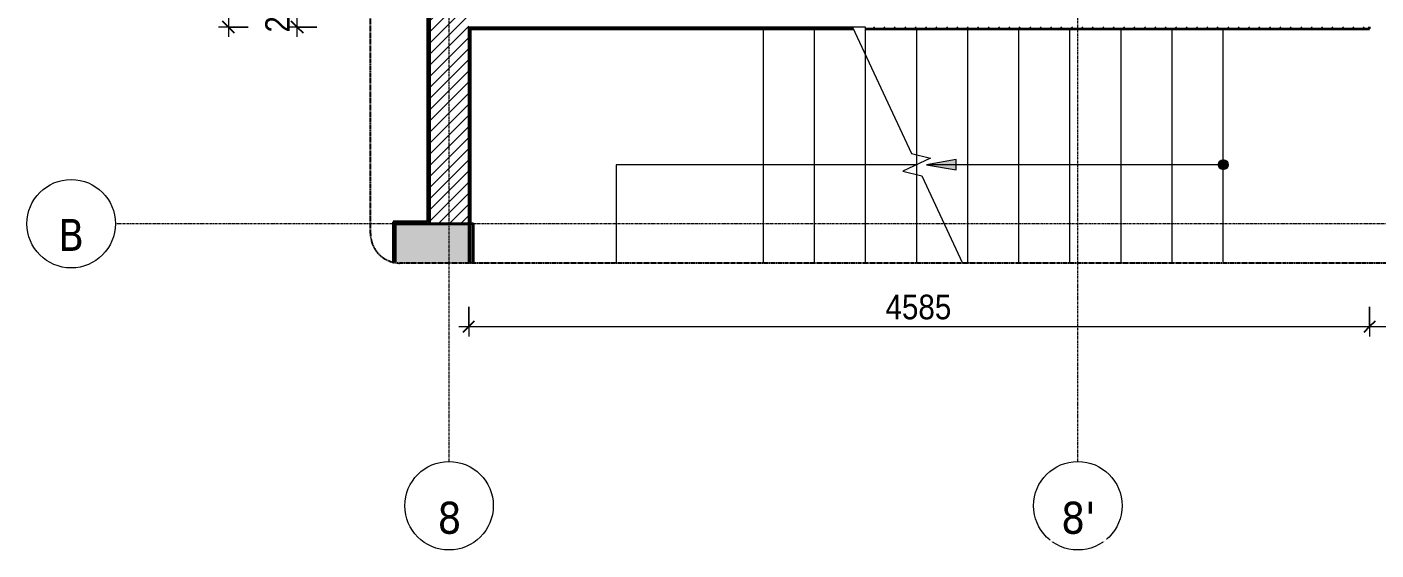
# Model space of a CAD drawing. Header units: millimetres. Extents: x 75804 to 125408, y 2002 to 35126.
# Drawn here: x 86497 to 93362, y 23878 to 26537 of the extents above; entities that cross this region are included whole.
import ezdxf

# ---------------------------------------------------------------- set-up
doc = ezdxf.new("R2010")
doc.units = ezdxf.units.MM
for name, pattern in [('Dash - Tight', [4.5, 3, -1.5]), ('Grid Line', [22.225, 12.7, -3.175, 3.175, -3.175]), ('Hidden', [7.14375, 4.7625, -2.38125]), ('Overhead', [3.96875, 2.38125, -1.5875])]:
    doc.linetypes.add(name, pattern=pattern)
for name, color, linetype, lineweight in [('0-2', 10, 'Continuous', 5), ('A-ANNO-DIMS', 211, 'Continuous', 9), ('A-ANNO-DIMS-50', 211, 'Continuous', 9), ('A-DETL-GENF-1', 92, 'Dash - Tight', 18), ('A-DETL-GENF-2', 92, 'Hidden', 25), ('A-WALL-1', 113, 'Continuous', 35), ('A-WALL-PATT-1', 111, 'Continuous', 18), ('A-WALL-PATT-3', 250, 'Continuous', 18), ('I-WALL-1', 7, 'Continuous', 35), ('I-WALL-2', 2, 'Continuous', 35), ('S-COLS-1', 9, 'Continuous', 5), ('S-COLS-2', 7, 'Continuous', 35), ('S-GRID-1', 1, 'Grid Line', 9), ('S-GRID-IDEN', 1, 'Continuous', 9), ('S-STRS', 31, 'Continuous', 18), ('S-STRS-ANNO', 31, 'Continuous', 18), ('S-STRS-MBND', 31, 'Overhead', 18), ('S-STRS-MBND-1', 31, 'Continuous', 18)]:
    doc.layers.add(name, color=color, linetype=linetype, lineweight=lineweight)
doc.styles.add('Tahoma_B', font='tahomabd.ttf', dxfattribs={"height": 162.5})
doc.styles.add('UTM Avo', font='', dxfattribs={"width": 0.9, "height": 125})
doc.styles.get('UTM Avo').set_extended_font_data('UTM Avo')
doc.dimstyles.new('1_Dim_chi_tiet_2_5', dxfattribs={"dimscale": 304.8, "dimtxt": 124.912619, "dimasz": 0.19685, "dimexe": 0.164042, "dimexo": 0.0625, "dimgap": 0.016404, "dimtad": 1, "dimdec": 0, "dimrnd": 5, "dimzin": 0, "dimdsep": 46, "dimtxsty": 'UTM Avo', "dimblk1": 'OBLIQUE', "dimblk2": 'OBLIQUE', "dimsah": 1, "dimcen": 0.09, "dimdle": 0.164042, "dimazin": 0, "dimtfac": 1, "dimtdec": 4, "dimtix": 1, "dimtmove": 0, "dimatfit": 3, "dimfxl": 0.328084, "dimfxlon": 1, "dimtvp": 1, "dimtolj": 1, "dimtzin": 0, "dimarcsym": 2})
pattern_1 = [(45, (0, 0), (-26.516504, 26.516504), [])]
pattern_2 = [(45, (11291.85, 0), (-26.516504, 26.516504), [])]

# ---------------------------------------------------------------- blocks, each defined once
blk = doc.blocks.new('NCV_TKTC_KET CAU_rvt-2-TKCS_THANG MÁY TM2 - MẶT BẰNG TẦNG 1')
at = {"layer": 'S-COLS-1'}
blk.add_hatch(color=256, dxfattribs=at).paths.add_polyline_path([(77102.6, 25336.9), (77477.6, 25336.9), (77477.6, 25536.9), (77077.6, 25536.9), (77077.6, 25340.2)])
at = {"layer": 'S-COLS-2'}
for p, q in [((77477.6, 25536.9), (77077.6, 25536.9)), ((77077.6, 25536.9), (77077.6, 25340.2)), ((77477.6, 25336.9), (77477.6, 25536.9))]:
    blk.add_line(p, q, dxfattribs=at)
blk = doc.blocks.new('NCV_TKTC_TANG 1_rvt-2-TKCS_THANG MÁY TM2 - MẶT BẰNG TẦNG 1')
at = {"layer": 'A-WALL-PATT-3'}
h = blk.add_hatch(dxfattribs=at)
h.set_pattern_fill('FP_3', color=256, style=0, pattern_type=2)
h.set_pattern_definition(pattern_1)
h.paths.add_polyline_path([(77252.6, 25536.9), (77252.6, 31136.9), (77242.6, 31136.9), (77242.6, 25536.9)])
h = blk.add_hatch(dxfattribs=at)
h.set_pattern_fill('FP_3', color=256, style=0, pattern_type=2)
h.set_pattern_definition(pattern_1)
h.paths.add_polyline_path([(77077.6, 25536.9), (77242.6, 25536.9), (77242.6, 25546.9), (77067.6, 25546.9), (77067.6, 25536.9)])
h = blk.add_hatch(dxfattribs=at)
h.set_pattern_fill('FP_3', color=256, style=0, pattern_type=2)
h.set_pattern_definition(pattern_1)
h.paths.add_polyline_path([(77077.6, 25340.2), (77077.6, 25536.9), (77067.6, 25536.9), (77067.6, 25341.5)])
at = {"layer": 'I-WALL-1'}
for p, q in [((77242.6, 31126.9), (77242.6, 25546.9)), ((77252.6, 25536.9), (77252.6, 31136.9)), ((77242.6, 25546.9), (77067.6, 25546.9)), ((77067.6, 25546.9), (77067.6, 25536.9)), ((77067.6, 25536.9), (77067.6, 25341.5)), ((77077.6, 25536.9), (77242.6, 25536.9)), ((77077.6, 25340.2), (77077.6, 25536.9)), ((77242.6, 25536.9), (77252.6, 25536.9))]:
    blk.add_line(p, q, dxfattribs=at)
blk = doc.blocks.new('BORDER VIEW - BORDER VIEW-1938873-TKCS_THANG MÁY TM2 - MẶT BẰNG TẦNG 1')
at = {"layer": 'A-DETL-GENF-2'}
for p, q in [((0, 150), (0, 8350)), ((6798.1, 0), (150, 0))]:
    blk.add_line(p, q, dxfattribs=at)
blk.add_arc((150, 150), 150, 180, 270, dxfattribs=at)
blk = doc.blocks.new('Grid - M_Grid Head - Circle-353313-TKCS_THANG MÁY TM2 - MẶT BẰNG TẦNG 1')
at = {"layer": 'S-GRID-IDEN'}
blk.add_circle((0, 0), 4.5, dxfattribs=at)
blk = doc.blocks.new('DIMBLOCK40-TKCS_THANG MÁY TM2 - MẶT BẰNG TẦNG 1')
at = {"layer": 'A-ANNO-DIMS-50'}
for p, q in [((87971.6, 26737.4), (87821.6, 26737.4)), ((87871.6, 26486.9), (87871.6, 26737.4)), ((87871.6, 26737.4), (87971.6, 26737.4)), ((87971.6, 26536.9), (87821.6, 26536.9)), ((87871.6, 26536.9), (87971.6, 26536.9))]:
    blk.add_line(p, q, dxfattribs=at)
at = {"layer": 'A-ANNO-DIMS-50', "lineweight": 25}
for p, q in [((87871.6, 26737.4), (87841.6, 26767.4)), ((87871.6, 26737.4), (87901.6, 26707.4)), ((87871.6, 26536.9), (87841.6, 26566.9)), ((87871.6, 26536.9), (87901.6, 26506.9))]:
    blk.add_line(p, q, dxfattribs=at)
at = {"layer": 'A-ANNO-DIMS-50', "color": 0, "insert": (87709.2, 26508.8), "char_height": 125, "width": 308.118, "attachment_point": 1, "rotation": 90, "line_spacing_factor": 1.110334, "style": 'UTM Avo'}
blk.add_mtext('200', dxfattribs=at)
blk = doc.blocks.new('_Oblique')
at = {"color": 0, "linetype": 'ByBlock', "lineweight": -2}
blk.add_line((-0.5, -0.5), (0.5, 0.5), dxfattribs=at)
blk = doc.blocks.new('DIMBLOCK49-TKCS_THANG MÁY TM2 - MẶT BẰNG TẦNG 1')
at = {"layer": 'A-ANNO-DIMS-50'}
for p, q in [((87521.6, 33586.9), (87521.6, 26486.9)), ((87621.6, 33536.9), (87471.6, 33536.9)), ((87521.6, 33536.9), (87621.6, 33536.9)), ((87621.6, 26536.9), (87471.6, 26536.9)), ((87521.6, 26536.9), (87621.6, 26536.9))]:
    blk.add_line(p, q, dxfattribs=at)
at = {"layer": 'A-ANNO-DIMS-50', "lineweight": 25}
for p, q in [((87521.6, 33536.9), (87491.6, 33566.9)), ((87521.6, 33536.9), (87551.6, 33506.9)), ((87521.6, 26536.9), (87491.6, 26566.9)), ((87521.6, 26536.9), (87551.6, 26506.9))]:
    blk.add_line(p, q, dxfattribs=at)
at = {"layer": 'A-ANNO-DIMS-50', "color": 0, "insert": (87359.2, 29865.8), "char_height": 125, "width": 410.824, "attachment_point": 1, "rotation": 90, "line_spacing_factor": 1.110334, "style": 'UTM Avo'}
blk.add_mtext('7000', dxfattribs=at)
blk = doc.blocks.new('DIMBLOCK62-TKCS_THANG MÁY TM2 - MẶT BẰNG TẦNG 1')
at = {"layer": 'A-ANNO-DIMS-50'}
for p, q in [((88744.4, 25113.4), (88744.4, 24963.4)), ((88744.4, 25013.4), (88744.4, 25113.4)), ((93329.4, 25113.4), (93329.4, 24963.4)), ((93329.4, 25013.4), (93329.4, 25113.4)), ((88694.4, 25013.4), (93329.4, 25013.4))]:
    blk.add_line(p, q, dxfattribs=at)
at = {"layer": 'A-ANNO-DIMS-50', "lineweight": 25}
for p, q in [((88744.4, 25013.4), (88714.4, 24983.4)), ((88744.4, 25013.4), (88774.4, 25043.4)), ((93329.4, 25013.4), (93299.4, 24983.4)), ((93329.4, 25013.4), (93359.4, 25043.4))]:
    blk.add_line(p, q, dxfattribs=at)
at = {"layer": 'A-ANNO-DIMS-50', "color": 0, "insert": (90865.7, 25175.8), "char_height": 125, "width": 410.824, "attachment_point": 1, "line_spacing_factor": 1.110334, "style": 'UTM Avo'}
blk.add_mtext('4585', dxfattribs=at)
blk = doc.blocks.new('DIMBLOCK63-TKCS_THANG MÁY TM2 - MẶT BẰNG TẦNG 1')
at = {"layer": 'A-ANNO-DIMS-50'}
for p, q in [((93329.4, 25113.4), (93329.4, 24963.4)), ((93329.4, 25013.4), (93329.4, 25113.4)), ((94619.4, 25113.4), (94619.4, 24963.4)), ((94619.4, 25013.4), (94619.4, 25113.4)), ((93329.4, 25013.4), (94619.4, 25013.4))]:
    blk.add_line(p, q, dxfattribs=at)
at = {"layer": 'A-ANNO-DIMS-50', "lineweight": 25}
for p, q in [((93329.4, 25013.4), (93299.4, 24983.4)), ((93329.4, 25013.4), (93359.4, 25043.4)), ((94619.4, 25013.4), (94589.4, 24983.4)), ((94619.4, 25013.4), (94649.4, 25043.4))]:
    blk.add_line(p, q, dxfattribs=at)
at = {"layer": 'A-ANNO-DIMS-50', "color": 0, "insert": (93803.2, 25175.8), "char_height": 125, "width": 410.824, "attachment_point": 1, "line_spacing_factor": 1.110334, "style": 'UTM Avo'}
blk.add_mtext('1290', dxfattribs=at)

msp = doc.modelspace()

# ---------------------------------------------------------------- hatches: boundary and pattern name
at = {"layer": 'A-WALL-PATT-1'}
h = msp.add_hatch(dxfattribs=at)
h.set_pattern_fill('FP_1', color=256, style=0, pattern_type=2)
h.set_pattern_definition([(45, (11291.85, 0), (-28.284271, 28.284271), [])])
h.paths.add_polyline_path([(88544.4, 25536.9), (88744.4, 25536.9), (88744.4, 28386.9), (88544.4, 28386.9), (88544.4, 26415)])
h = msp.add_hatch(dxfattribs=at)
h.set_pattern_fill('FP_3', color=256, style=0, pattern_type=2)
h.set_pattern_definition(pattern_2)
h.paths.add_polyline_path([(88748.5, 25336.9), (88754.4, 25336.9), (88754.4, 26537.4), (88744.4, 26537.4), (88744.4, 25336.9)])
h = msp.add_hatch(dxfattribs=at)
h.set_pattern_fill('FP_3', color=256, style=0, pattern_type=2)
h.set_pattern_definition(pattern_2)
h.paths.add_polyline_path([(94659.4, 26527.4), (94659.4, 26537.4), (94619.4, 26537.4), (94619.4, 26527.4)])
h.paths.add_polyline_path([(93329.4, 26527.4), (93329.4, 26537.4), (88754.4, 26537.4), (88754.4, 26527.4), (90702.5, 26527.4), (90698, 26536.9), (90764.4, 26536.9), (90764.4, 26527.4), (93111.8, 26527.4)])
at = {"layer": 'S-STRS-ANNO'}
for points in [[(91224.4, 25810.5), (91224.4, 25863.4), (91074.4, 25836.9)], [(92584.4, 25811.9), (92602.1, 25819.3), (92609.4, 25836.9), (92602.1, 25854.6), (92584.4, 25861.9), (92566.7, 25854.6), (92559.4, 25836.9), (92566.7, 25819.3)]]:
    msp.add_hatch(color=256, dxfattribs=at).paths.add_polyline_path(points)
h = msp.add_hatch(color=256, dxfattribs=at)
edge = h.paths.add_edge_path()
edge.add_arc((92584.4, 25836.9), 25, 0, 360)

# ---------------------------------------------------------------- linework, layer by layer
at = {"layer": 'A-WALL-1'}
for p, q in [((88544.4, 28386.9), (88544.4, 25536.9)), ((88544.4, 25536.9), (88744.4, 25536.9))]:
    msp.add_line(p, q, dxfattribs=at)
at = {"layer": 'I-WALL-2'}
for p, q in [((88744.4, 26537.4), (88744.4, 25336.9)), ((88754.4, 25336.9), (88754.4, 26527.4)), ((88754.4, 26527.4), (90702.5, 26527.4)), ((90764.4, 26527.4), (93329.4, 26527.4)), ((93329.4, 26527.4), (93329.4, 26537.4))]:
    msp.add_line(p, q, dxfattribs=at)
at = {"layer": 'S-GRID-1'}
for p, q in [((88644.4, 25577.6), (88644.4, 33425.7)), ((91844.4, 25577.6), (91844.4, 33425.7)), ((88644.4, 24327.6), (88644.4, 25577.6)), ((91844.4, 24327.6), (91844.4, 25577.6)), ((88196.5, 25536.9), (86946.5, 25536.9)), ((95247.9, 25536.9), (88196.5, 25536.9))]:
    msp.add_line(p, q, dxfattribs=at)
at = {"layer": 'S-STRS'}
for p, q in [((90244.4, 25336.9), (90244.4, 26527.4)), ((90504.4, 25336.9), (90504.4, 26527.4)), ((90764.4, 26536.9), (90698, 26536.9)), ((90764.4, 26394.5), (90764.4, 26536.9)), ((91024.4, 25887.2), (91024.4, 26527.4)), ((91284.4, 25336.9), (91284.4, 26527.4)), ((91544.4, 25336.9), (91544.4, 26527.4)), ((91804.4, 25336.9), (91804.4, 26527.4)), ((92064.4, 25336.9), (92064.4, 26527.4)), ((92324.4, 25336.9), (92324.4, 26527.4)), ((92584.4, 25336.9), (92584.4, 26527.4)), ((90764.4, 25336.9), (90764.4, 26394.5)), ((91024.4, 25836.9), (91024.4, 25887.2)), ((91024.4, 25786.7), (91024.4, 25836.9)), ((91024.4, 25336.9), (91024.4, 25786.7))]:
    msp.add_line(p, q, dxfattribs=at)
at = {"layer": 'S-STRS-ANNO'}
for p, q in [((89494.4, 25836.9), (89494.4, 25336.9)), ((90244.4, 25836.9), (89494.4, 25836.9)), ((90504.4, 25836.9), (90244.4, 25836.9)), ((90764.4, 25836.9), (90504.4, 25836.9)), ((91024.4, 25836.9), (90764.4, 25836.9)), ((91224.4, 25863.4), (91074.4, 25836.9)), ((91284.4, 25836.9), (91074.4, 25836.9)), ((91074.4, 25836.9), (91224.4, 25810.5)), ((91224.4, 25810.5), (91224.4, 25863.4)), ((91544.4, 25836.9), (91284.4, 25836.9)), ((91804.4, 25836.9), (91544.4, 25836.9)), ((92064.4, 25836.9), (91804.4, 25836.9)), ((92324.4, 25836.9), (92064.4, 25836.9)), ((92584.4, 25836.9), (92324.4, 25836.9)), ((92566.7, 25854.6), (92559.4, 25836.9)), ((92559.4, 25836.9), (92566.7, 25819.3)), ((92584.4, 25861.9), (92566.7, 25854.6)), ((92566.7, 25819.3), (92584.4, 25811.9)), ((92602.1, 25854.6), (92584.4, 25861.9)), ((92584.4, 25811.9), (92602.1, 25819.3)), ((92609.4, 25836.9), (92602.1, 25854.6)), ((92602.1, 25819.3), (92609.4, 25836.9))]:
    msp.add_line(p, q, dxfattribs=at)
msp.add_circle((92584.4, 25836.9), 25, dxfattribs=at)
at = {"layer": 'S-STRS-MBND'}
for p, q in [((88744.4, 26536.9), (88744.4, 25336.9)), ((90244.4, 26536.9), (88744.4, 26536.9)), ((90244.4, 25336.9), (90244.4, 26536.9)), ((90698, 26536.9), (90244.4, 26536.9)), ((90504.4, 25336.9), (90504.4, 26536.9)), ((90764.4, 25336.9), (90764.4, 26394.5)), ((91024.4, 25836.9), (91024.4, 25887.2)), ((91024.4, 25336.9), (91024.4, 25786.7))]:
    msp.add_line(p, q, dxfattribs=at)
at = {"layer": 'S-STRS-MBND-1'}
for p, q in [((90698, 26536.9), (90998, 25893.6)), ((90998, 25893.6), (91095.2, 25870)), ((91095.2, 25870), (90953.6, 25803.9)), ((90953.6, 25803.9), (91050.8, 25780.3)), ((91050.8, 25780.3), (91257.6, 25336.9))]:
    msp.add_line(p, q, dxfattribs=at)

# ---------------------------------------------------------------- block references
at = {"layer": '0-2'}
for name in ['NCV_TKTC_KET CAU_rvt-2-TKCS_THANG MÁY TM2 - MẶT BẰNG TẦNG 1', 'NCV_TKTC_TANG 1_rvt-2-TKCS_THANG MÁY TM2 - MẶT BẰNG TẦNG 1']:
    msp.add_blockref(name, (11291.9, 0), dxfattribs=at)
at = {"layer": 'A-DETL-GENF-1'}
msp.add_blockref('BORDER VIEW - BORDER VIEW-1938873-TKCS_THANG MÁY TM2 - MẶT BẰNG TẦNG 1', (88244.4, 25336.9), dxfattribs=at)
at = {"layer": 'S-GRID-IDEN', "xscale": 49.99999999999998, "yscale": 49.99999999999998, "zscale": 49.99999999999998, "rotation": 89.99999999999982}
msp.add_blockref('Grid - M_Grid Head - Circle-353313-TKCS_THANG MÁY TM2 - MẶT BẰNG TẦNG 1', (86721.5, 25536.9), dxfattribs=at)
at = {"layer": 'S-GRID-IDEN', "xscale": 49.99999999999998, "yscale": 49.99999999999998, "zscale": 49.99999999999998}
for p in [(88644.4, 24102.6), (91844.4, 24102.6)]:
    msp.add_blockref('Grid - M_Grid Head - Circle-353313-TKCS_THANG MÁY TM2 - MẶT BẰNG TẦNG 1', p, dxfattribs=at)

# ---------------------------------------------------------------- dimensions: what is measured, and where the dimension line sits
at = {"layer": 'A-ANNO-DIMS'}
for base, p1, p2, override, picture, middle in [((87521.6, 26536.9), (87621.6, 33536.9), (87621.6, 26536.9), {"dimpost": '<>', "dimfxl": 7000}, 'DIMBLOCK49-TKCS_THANG MÁY TM2 - MẶT BẰNG TẦNG 1', (87451.9, 30036.9)), ((87871.6, 26737.3629), (87971.6, 26536.936), (87971.6, 26737.3629), {"dimpost": '<>', "dimfxl": 200.426822}, 'DIMBLOCK40-TKCS_THANG MÁY TM2 - MẶT BẰNG TẦNG 1', (87801.915, 26637.1494))]:
    dim = msp.add_linear_dim(base=base, p1=p1, p2=p2, angle=90, dimstyle='1_Dim_chi_tiet_2_5', override=override, dxfattribs=at)
    dim.commit()
    dim.dimension.update_dxf_attribs({"geometry": picture, "text_midpoint": middle})
for base, p1, p2, override, picture, middle in [((93329.4, 25013.4), (88744.4, 25113.4), (93329.4, 25113.4), {"dimpost": '<>', "dimfxl": 4585}, 'DIMBLOCK62-TKCS_THANG MÁY TM2 - MẶT BẰNG TẦNG 1', (91036.9, 25083.1)), ((94619.4, 25013.4), (93329.4, 25113.4), (94619.4, 25113.4), {"dimpost": '<>', "dimfxl": 1290}, 'DIMBLOCK63-TKCS_THANG MÁY TM2 - MẶT BẰNG TẦNG 1', (93974.4, 25083.1))]:
    dim = msp.add_linear_dim(base=base, p1=p1, p2=p2, dimstyle='1_Dim_chi_tiet_2_5', override=override, dxfattribs=at)
    dim.commit()
    dim.dimension.update_dxf_attribs({"geometry": picture, "text_midpoint": middle})

# ---------------------------------------------------------------- next in the draw order: texts
at = {"layer": 'S-GRID-IDEN', "char_height": 162.5, "attachment_point": 5, "line_spacing_factor": 0.996129, "style": 'Tahoma_B', "bg_fill": 3, "box_fill_scale": 1.25, "bg_fill_color": 256, "bg_fill_true_color": 13158600, "bg_fill_transparency": 0}
for s, insert, width in [('\\pt634.99962,1269.99925,1905.0005,2540.00013,3174.99975,3809.99937,4445.00062,5080.00025,5714.99987,6349.9995,6985.00075,7620.00037,8255,8889.99962,9524.99925,10160.0005,10795.00013,11429.99975,12064.99938,12700.00063,13335.00025,13969.99988,14604.9995,15240.00075,15875.00038,16510,17144.99963,17779.99925,18415.0005,19050.00013,19684.99975,20319.99938;B', (86721.1, 25479.7), 155.5), ('\\pt634.99962,1269.99925,1905.0005,2540.00013,3174.99975,3809.99937,4445.00062,5080.00025,5714.99987,6349.9995,6985.00075,7620.00037,8255,8889.99962,9524.99925,10160.0005,10795.00013,11429.99975,12064.99938,12700.00063,13335.00025,13969.99988,14604.9995,15240.00075,15875.00038,16510,17144.99963,17779.99925,18415.0005,19050.00013,19684.99975,20319.99938;8', (88646.8, 24040.2), 145.5), ("\\pt634.99962,1269.99925,1905.0005,2540.00013,3174.99975,3809.99937,4445.00062,5080.00025,5714.99987,6349.9995,6985.00075,7620.00037,8255,8889.99962,9524.99925,10160.0005,10795.00013,11429.99975,12064.99938,12700.00063,13335.00025,13969.99988,14604.9995,15240.00075,15875.00038,16510,17144.99963,17779.99925,18415.0005,19050.00013,19684.99975,20319.99938;8'", (91846.8, 24040.2), 205)]:
    msp.add_mtext(s, dxfattribs=dict(at, insert=insert, width=width))

doc.saveas('drawing.dxf')
